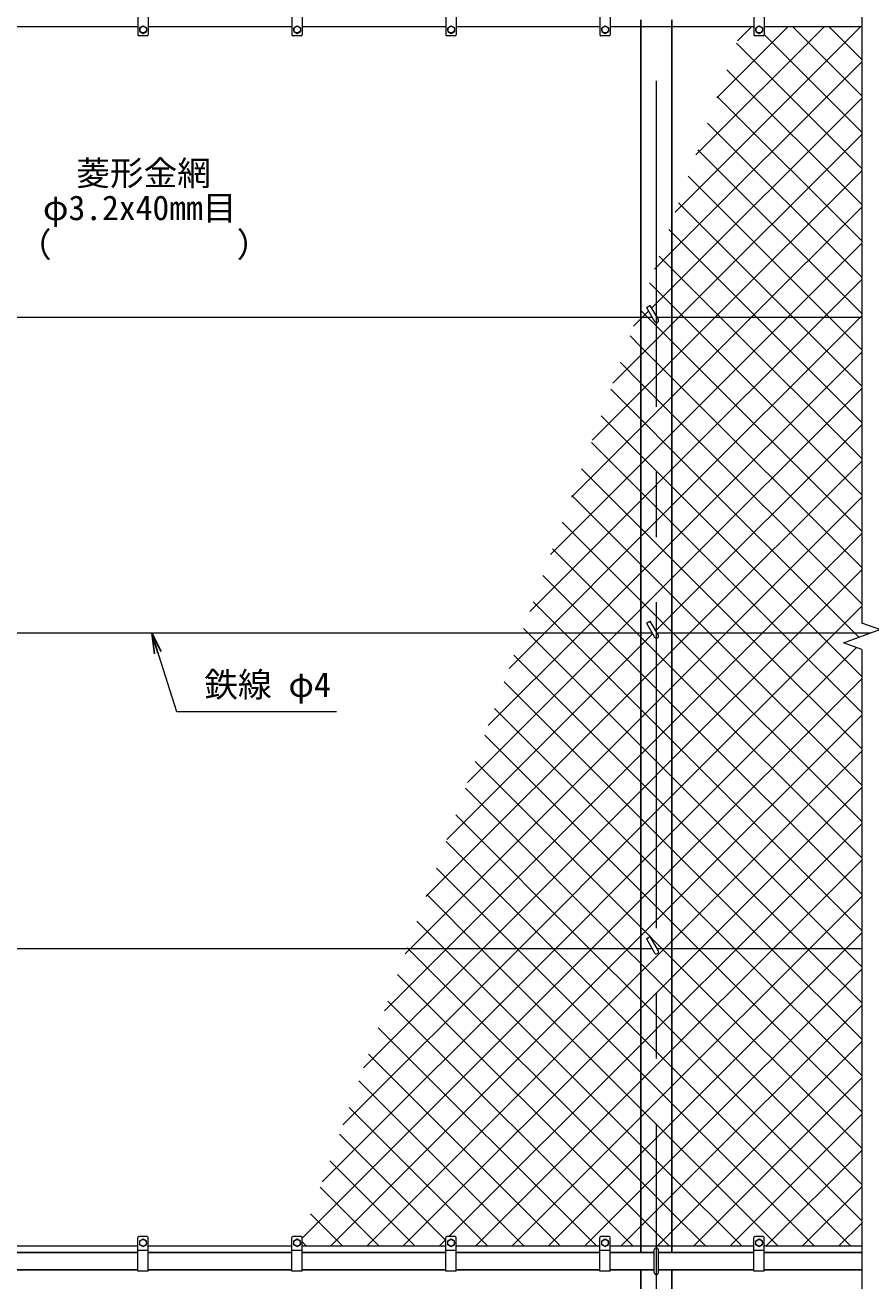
# Model space of a CAD drawing. Units: millimetres, scale not verified. Extents: x -5699 to 5699, y -3329 to 3329.
# Drawn here: x -4186 to -2539, y -1097 to 1350 of the extents above; entities that cross this region are included whole.
import ezdxf
from ezdxf.enums import TextEntityAlignment as Align

# ---------------------------------------------------------------- set-up
doc = ezdxf.new("R2010")
doc.units = ezdxf.units.MM
doc.header["$LTSCALE"] = 20
doc.linetypes.add('USER3', pattern=[50.8, 31.75, -6.35, 6.35, -6.35])
for name, color, linetype, lineweight in [('0-B_0', 7, 'Continuous', 25), ('0-C_D-STR1', 1, 'Continuous', 25), ('0-D_D-STR2', 7, 'Continuous', 13), ('0-E_D-STR3', 3, 'Continuous', 13), ('0-F_D-BMK', 2, 'USER3', 13), ('1-0_D-STR-DIM', 7, 'Continuous', 13), ('1-5_D-STR-TXT', 7, 'Continuous', 13)]:
    doc.layers.add(name, color=color, linetype=linetype, lineweight=lineweight)
doc.styles.add('ＭＳ ゴシック', font='')
doc.styles.get('ＭＳ ゴシック').set_extended_font_data('MS Gothic')

# ---------------------------------------------------------------- blocks, each defined once
blk = doc.blocks.new('_OPEN')
at = {"layer": '0-B_0'}
blk.add_line((-20, 3.33), (0, 0), dxfattribs=at)
blk.add_lwpolyline([(-20, -3.33), (0, 0), (-20, 0)], dxfattribs=at)

msp = doc.modelspace()

# ---------------------------------------------------------------- linework, layer by layer
at = {"layer": '0-C_D-STR1'}
for p, q in [((-2986.73, 1360.59), (-2986.73, -1041.41)), ((-2926.23, -1041.41), (-2926.23, 1360.59)), ((-3966.48, -1041.41), (-4246.48, -1041.41)), ((-3666.48, -1041.41), (-3946.48, -1041.41)), ((-3366.48, -1041.41), (-3646.48, -1041.41)), ((-3066.48, -1041.41), (-3346.48, -1041.41)), ((-2960.48, -1041.41), (-3046.48, -1041.41)), ((-2766.48, -1041.41), (-2952.48, -1041.41)), ((-2556.48, -1041.41), (-2746.48, -1041.41)), ((-3966.48, -1075.41), (-4246.48, -1075.41)), ((-3666.48, -1075.41), (-3946.48, -1075.41)), ((-3366.48, -1075.41), (-3646.48, -1075.41)), ((-3066.48, -1075.41), (-3346.48, -1075.41)), ((-2960.48, -1075.41), (-3046.48, -1075.41)), ((-2766.48, -1075.41), (-2952.48, -1075.41)), ((-2556.48, -1075.41), (-2746.48, -1075.41))]:
    msp.add_line(p, q, dxfattribs=at)
msp.add_lwpolyline([(-2986.73, -1075.41), (-2986.73, -1410.41), (-2926.23, -1410.41), (-2926.23, -1075.41)], dxfattribs=at)
at = {"layer": '0-D_D-STR2'}
for p, q in [((-2919.79, 986.15), (-2558.35, 1347.59)), ((-2879.33, 1097.33), (-2629.06, 1347.59)), ((-2838.86, 1208.5), (-2699.77, 1347.59)), ((-2798.4, 1319.68), (-2770.48, 1347.59)), ((-2556.48, 1212.66), (-2691.41, 1347.59)), ((-2556.48, 1283.37), (-2620.7, 1347.59)), ((-2556.48, 1141.95), (-2746.48, 1331.95)), ((-2556.48, 1071.24), (-2800.14, 1314.9)), ((-2556.48, 1000.53), (-2819, 1263.06)), ((-2556.48, 929.82), (-2837.87, 1211.22)), ((-2556.48, 859.11), (-2856.74, 1159.37)), ((-2913.22, 780.59), (-2556.48, 1137.33)), ((-2556.48, 788.4), (-2875.61, 1107.53)), ((-2619.38, 780.59), (-2894.48, 1055.69)), ((-2842.51, 780.59), (-2556.48, 1066.62)), ((-2690.09, 780.59), (-2913.35, 1003.85)), ((-2771.8, 780.59), (-2556.48, 995.91)), ((-2926.23, 946.02), (-2932.22, 952.01)), ((-2760.81, 780.59), (-2926.23, 946.02)), ((-2701.09, 780.59), (-2556.48, 925.2)), ((-2926.23, 875.31), (-2951.09, 900.17)), ((-2831.52, 780.59), (-2926.23, 875.31)), ((-2926.23, 804.6), (-2969.96, 848.32)), ((-2630.37, 780.59), (-2556.48, 854.49)), ((-2902.23, 780.59), (-2926.23, 804.6)), ((-2986.73, 707.08), (-2926.23, 767.58)), ((-2926.23, 767.58), (-2913.22, 780.59)), ((-2926.23, 696.87), (-2842.51, 780.59)), ((-2926.23, 626.16), (-2771.8, 780.59)), ((-2926.23, 555.45), (-2701.09, 780.59)), ((-2926.23, 484.74), (-2630.37, 780.59)), ((-2556.48, 434.85), (-2902.23, 780.59)), ((-2556.48, 505.56), (-2831.52, 780.59)), ((-2556.48, 576.27), (-2760.81, 780.59)), ((-2556.48, 646.98), (-2690.09, 780.59)), ((-2556.48, 717.69), (-2619.38, 780.59)), ((-2986.73, 723.68), (-3007.69, 744.64)), ((-2926.23, 663.18), (-2986.73, 723.68)), ((-2926.23, 343.32), (-2556.48, 713.07)), ((-3041.18, 652.63), (-2986.73, 707.08)), ((-2986.73, 652.96), (-3026.56, 692.8)), ((-2986.73, 636.37), (-2926.23, 696.87)), ((-2556.48, 293.43), (-2926.23, 663.18)), ((-3081.65, 541.45), (-2986.73, 636.37)), ((-2926.23, 592.46), (-2986.73, 652.96)), ((-2926.23, 272.61), (-2556.48, 642.36)), ((-2986.73, 565.66), (-2926.23, 626.16)), ((-2986.73, 511.54), (-3064.3, 589.11)), ((-2556.48, 222.71), (-2926.23, 592.46)), ((-3122.11, 430.28), (-2986.73, 565.66)), ((-2986.73, 494.95), (-2926.23, 555.45)), ((-2986.73, 440.83), (-3083.17, 537.27)), ((-3162.58, 319.1), (-2986.73, 494.95)), ((-2926.23, 451.04), (-2986.73, 511.54)), ((-2986.73, 370.12), (-3102.04, 485.43)), ((-2986.73, 424.24), (-2926.23, 484.74)), ((-2926.23, 380.33), (-2986.73, 440.83)), ((-2640.78, 165.59), (-2926.23, 451.04)), ((-3203.04, 207.93), (-2986.73, 424.24)), ((-2986.73, 299.41), (-3120.91, 433.59)), ((-2821.11, 165.59), (-2556.48, 430.23)), ((-2986.73, 228.7), (-3139.78, 381.75)), ((-2926.23, 309.62), (-2986.73, 370.12)), ((-2711.49, 165.59), (-2926.23, 380.33)), ((-2986.73, 282.82), (-2926.23, 343.32)), ((-2750.4, 165.59), (-2556.48, 359.52)), ((-2994.33, 165.59), (-3158.64, 329.91)), ((-2926.23, 238.91), (-2986.73, 299.41)), ((-2782.2, 165.59), (-2926.23, 309.62)), ((-3065.04, 165.59), (-3177.51, 278.06)), ((-3103.95, 165.59), (-2986.73, 282.82)), ((-2986.73, 212.11), (-2926.23, 272.61)), ((-2679.69, 165.59), (-2556.48, 288.8)), ((-3135.75, 165.59), (-3196.38, 226.22)), ((-2926.23, 168.2), (-2986.73, 228.7)), ((-2852.91, 165.59), (-2926.23, 238.91)), ((-3033.24, 165.59), (-2986.73, 212.11)), ((-2608.98, 165.59), (-2556.48, 218.09)), ((-3324.43, -125.6), (-3033.24, 165.59)), ((-3283.97, -14.42), (-3103.95, 165.59)), ((-2986.73, 16.57), (-3135.75, 165.59)), ((-2986.73, 87.28), (-3065.04, 165.59)), ((-2986.73, 157.99), (-2994.33, 165.59)), ((-2926.23, 97.49), (-2986.73, 157.99)), ((-2923.62, 165.59), (-2926.23, 168.2)), ((-2926.23, 60.48), (-2821.11, 165.59)), ((-2926.23, -10.23), (-2750.4, 165.59)), ((-2926.23, -80.95), (-2679.69, 165.59)), ((-2926.23, -151.66), (-2608.98, 165.59)), ((-2556.48, -201.55), (-2923.62, 165.59)), ((-2556.48, -130.84), (-2852.91, 165.59)), ((-2556.48, -60.13), (-2782.2, 165.59)), ((-2556.48, 10.58), (-2711.49, 165.59)), ((-2556.48, 81.29), (-2640.78, 165.59)), ((-2986.73, -124.85), (-3234.12, 122.54)), ((-2926.23, 26.78), (-2986.73, 87.28)), ((-2556.48, -272.26), (-2926.23, 97.49)), ((-2986.73, -195.56), (-3252.99, 70.7)), ((-2986.73, -0.02), (-2926.23, 60.48)), ((-2556.48, -342.97), (-2926.23, 26.78)), ((-2986.73, -266.27), (-3271.86, 18.85)), ((-2926.23, -43.93), (-2986.73, 16.57)), ((-3436.11, -449.41), (-2986.73, -0.02)), ((-2986.73, -70.73), (-2926.23, -10.23)), ((-2986.73, -336.98), (-3290.73, -32.99)), ((-2556.48, -413.68), (-2926.23, -43.93)), ((-3365.4, -449.41), (-2986.73, -70.73)), ((-2986.73, -141.45), (-2926.23, -80.95)), ((-3015.73, -449.41), (-3328.46, -136.67)), ((-3294.69, -449.41), (-2986.73, -141.45)), ((-2926.23, -185.35), (-2986.73, -124.85)), ((-2986.73, -212.16), (-2926.23, -151.66)), ((-3086.44, -449.41), (-3347.33, -188.51)), ((-2926.23, -256.06), (-2986.73, -195.56)), ((-2662.18, -449.41), (-2926.23, -185.35)), ((-3223.98, -449.41), (-2986.73, -212.16)), ((-3157.15, -449.41), (-3366.2, -240.35)), ((-2926.23, -326.77), (-2986.73, -266.27)), ((-2732.89, -449.41), (-2926.23, -256.06)), ((-3227.86, -449.41), (-3385.07, -292.2)), ((-2729, -449.41), (-2556.48, -276.88)), ((-2926.23, -397.48), (-2986.73, -336.98)), ((-2803.6, -449.41), (-2926.23, -326.77)), ((-3298.57, -449.41), (-3403.94, -344.04)), ((-2658.29, -449.41), (-2556.48, -347.59)), ((-3369.28, -449.41), (-3422.81, -395.88)), ((-2874.31, -449.41), (-2926.23, -397.48)), ((-2587.58, -449.41), (-2556.48, -418.3)), ((-3567.22, -792.65), (-3223.98, -449.41)), ((-3526.76, -681.47), (-3294.69, -449.41)), ((-3486.29, -570.3), (-3365.4, -449.41)), ((-3445.83, -459.12), (-3436.11, -449.41)), ((-3439.99, -449.41), (-3441.68, -447.72)), ((-2986.73, -902.67), (-3439.99, -449.41)), ((-2986.73, -831.96), (-3369.28, -449.41)), ((-2986.73, -761.25), (-3298.57, -449.41)), ((-2986.73, -690.54), (-3227.86, -449.41)), ((-2986.73, -619.83), (-3157.15, -449.41)), ((-2986.73, -549.12), (-3086.44, -449.41)), ((-2986.73, -478.41), (-3015.73, -449.41)), ((-2926.23, -646.63), (-2729, -449.41)), ((-2926.23, -717.34), (-2658.29, -449.41)), ((-2926.23, -788.05), (-2587.58, -449.41)), ((-2556.48, -767.23), (-2874.31, -449.41)), ((-2556.48, -696.52), (-2803.6, -449.41)), ((-2556.48, -625.81), (-2732.89, -449.41)), ((-2556.48, -555.1), (-2662.18, -449.41)), ((-2926.23, -538.91), (-2986.73, -478.41)), ((-3002.41, -1028.41), (-3479.42, -551.41)), ((-2926.23, -609.62), (-2986.73, -549.12)), ((-2556.48, -908.66), (-2926.23, -538.91)), ((-3073.13, -1028.41), (-3498.28, -603.25)), ((-2556.48, -979.37), (-2926.23, -609.62)), ((-2926.23, -680.33), (-2986.73, -619.83)), ((-3143.84, -1028.41), (-3517.15, -655.09)), ((-2986.73, -707.13), (-2926.23, -646.63)), ((-2578.15, -1028.41), (-2926.23, -680.33)), ((-3214.55, -1028.41), (-3536.02, -706.93)), ((-3308, -1028.41), (-2986.73, -707.13)), ((-2926.23, -751.04), (-2986.73, -690.54)), ((-2883.74, -1028.41), (-2556.48, -701.15)), ((-2986.73, -777.84), (-2926.23, -717.34)), ((-2648.86, -1028.41), (-2926.23, -751.04)), ((-3285.26, -1028.41), (-3554.89, -758.77)), ((-3237.29, -1028.41), (-2986.73, -777.84)), ((-2926.23, -821.75), (-2986.73, -761.25)), ((-2813.03, -1028.41), (-2556.48, -771.86)), ((-2986.73, -848.55), (-2926.23, -788.05)), ((-3366.48, -1017.9), (-3573.76, -810.61)), ((-2926.23, -892.46), (-2986.73, -831.96)), ((-2719.57, -1028.41), (-2926.23, -821.75)), ((-3166.58, -1028.41), (-2986.73, -848.55)), ((-2742.32, -1028.41), (-2556.48, -842.57)), ((-3426.68, -1028.41), (-3592.63, -862.46)), ((-2926.23, -963.17), (-2986.73, -902.67)), ((-2790.28, -1028.41), (-2926.23, -892.46)), ((-3497.39, -1028.41), (-3611.5, -914.3)), ((-2671.61, -1028.41), (-2556.48, -913.28)), ((-3568.1, -1028.41), (-3630.37, -966.14)), ((-2860.99, -1028.41), (-2926.23, -963.17)), ((-2600.9, -1028.41), (-2556.48, -983.99)), ((-3638.81, -1028.41), (-3646.48, -1020.74)), ((-3378.71, -1028.41), (-3366.48, -1016.17))]:
    msp.add_line(p, q, dxfattribs=at)
for points in [[(-2960.25, 874.98), (-2926.23, 909), (-2556.48, 1278.75)], [(-2965.79, 798.73), (-2926.23, 838.29), (-2556.48, 1208.04)], [(-3243.51, 96.75), (-3174.66, 165.59), (-2986.73, 353.53), (-2926.23, 414.03), (-2559.66, 780.59), (-2556.48, 783.78)], [(-3000.72, 763.8), (-2986.73, 777.79), (-2983.93, 780.59), (-2971.65, 792.87)], [(-2556.48, 364.14), (-2926.23, 733.89), (-2972.94, 780.59), (-2986.73, 794.39)], [(-2562.04, 157.57), (-2570.07, 165.59), (-2926.23, 521.75), (-2986.73, 582.25), (-3045.43, 640.96)], [(-2957.96, 170.16), (-2926.23, 201.9), (-2556.48, 571.65)], [(-3405.36, -347.95), (-2986.73, 70.69), (-2926.23, 131.19), (-2891.82, 165.59), (-2556.48, 500.94)], [(-2556.48, -484.39), (-2591.47, -449.41), (-2926.23, -114.64), (-2986.73, -54.14), (-3206.47, 165.59), (-3215.25, 174.38)], [(-3364.9, -236.77), (-2986.73, 141.4), (-2963.82, 164.31)], [(-3607.68, -903.82), (-3153.27, -449.41), (-2986.73, -282.87), (-2926.23, -222.37), (-2566.33, 137.53)], [(-3646.48, -1013.33), (-3082.56, -449.41), (-2986.73, -353.58), (-2926.23, -293.08), (-2556.48, 76.67)], [(-3590.85, -1028.41), (-3011.85, -449.41), (-2986.73, -424.29), (-2926.23, -363.79), (-2556.48, 5.96)], [(-3520.14, -1028.41), (-2986.73, -495), (-2941.14, -449.41), (-2926.23, -434.5), (-2556.48, -64.75)], [(-2556.48, -837.95), (-2926.23, -468.2), (-2945.02, -449.41), (-2986.73, -407.7), (-3309.6, -84.83)], [(-3449.43, -1028.41), (-2986.73, -565.71), (-2926.23, -505.21), (-2870.43, -449.41), (-2556.48, -135.46)], [(-3360.71, -1010.41), (-2986.73, -636.42), (-2926.23, -575.92), (-2799.71, -449.41), (-2556.48, -206.17)], [(-3095.87, -1028.41), (-2986.73, -919.26), (-2926.23, -858.76), (-2556.48, -489.01)], [(-2931.7, -1028.41), (-2986.73, -973.38), (-3460.55, -499.56)], [(-3025.16, -1028.41), (-2986.73, -989.97), (-2926.23, -929.47), (-2556.48, -559.72)], [(-2954.45, -1028.41), (-2926.23, -1000.18), (-2556.48, -630.43)]]:
    msp.add_lwpolyline(points, dxfattribs=at)
at = {"layer": '0-E_D-STR3'}
for p, q in [((-3966.48, 1396.59), (-3966.48, 1331.59)), ((-3946.48, 1396.59), (-3946.48, 1331.59)), ((-3666.48, 1396.59), (-3666.48, 1331.59)), ((-3646.48, 1396.59), (-3646.48, 1331.59)), ((-3366.48, 1396.59), (-3366.48, 1331.59)), ((-3346.48, 1396.59), (-3346.48, 1331.59)), ((-3066.48, 1396.59), (-3066.48, 1331.59)), ((-3046.48, 1396.59), (-3046.48, 1331.59)), ((-2766.48, 1396.59), (-2766.48, 1331.59)), ((-2746.48, 1396.59), (-2746.48, 1331.59)), ((-4246.48, 1347.59), (-3966.48, 1347.59)), ((-3962.98, 1345.34), (-3956.48, 1349.09)), ((-3956.48, 1349.09), (-3949.98, 1345.34)), ((-3946.48, 1347.59), (-3666.48, 1347.59)), ((-3662.98, 1345.34), (-3656.48, 1349.09)), ((-3656.48, 1349.09), (-3649.98, 1345.34)), ((-3646.48, 1347.59), (-3366.48, 1347.59)), ((-3362.98, 1345.34), (-3356.48, 1349.09)), ((-3356.48, 1349.09), (-3349.98, 1345.34)), ((-3346.48, 1347.59), (-3066.48, 1347.59)), ((-3062.98, 1345.34), (-3056.48, 1349.09)), ((-3056.48, 1349.09), (-3049.98, 1345.34)), ((-3046.48, 1347.59), (-2766.48, 1347.59)), ((-2762.98, 1345.34), (-2756.48, 1349.09)), ((-2756.48, 1349.09), (-2749.98, 1345.34)), ((-2746.48, 1347.59), (-2556.48, 1347.59)), ((-3948.48, 1329.59), (-3964.48, 1329.59)), ((-3962.98, 1345.34), (-3962.98, 1337.85)), ((-3949.98, 1345.34), (-3949.98, 1337.85)), ((-3648.48, 1329.59), (-3664.48, 1329.59)), ((-3662.98, 1345.34), (-3662.98, 1337.85)), ((-3649.98, 1345.34), (-3649.98, 1337.85)), ((-3348.48, 1329.59), (-3364.48, 1329.59)), ((-3362.98, 1345.34), (-3362.98, 1337.85)), ((-3349.98, 1345.34), (-3349.98, 1337.85)), ((-3048.48, 1329.59), (-3064.48, 1329.59)), ((-3062.98, 1345.34), (-3062.98, 1337.85)), ((-3049.98, 1345.34), (-3049.98, 1337.85)), ((-2748.48, 1329.59), (-2764.48, 1329.59)), ((-2762.98, 1345.34), (-2762.98, 1337.85)), ((-2749.98, 1345.34), (-2749.98, 1337.85)), ((-2975.87, 800.18), (-2968.94, 804.18)), ((-2975.87, 800.18), (-2959.94, 772.59)), ((-2968.94, 804.18), (-2953.01, 776.59)), ((-2964.56, 780.59), (-4955.32, 780.59)), ((-2556.48, 780.59), (-2955.32, 780.59)), ((-2975.87, 185.18), (-2968.94, 189.18)), ((-2975.87, 185.18), (-2959.94, 157.59)), ((-2968.94, 189.18), (-2953.01, 161.59)), ((-2964.56, 165.59), (-4955.32, 165.59)), ((-2539.99, 165.59), (-2955.32, 165.59)), ((-2975.87, -429.82), (-2968.94, -425.82)), ((-2975.87, -429.82), (-2959.94, -457.41)), ((-2968.94, -425.82), (-2953.01, -453.41)), ((-2964.56, -449.41), (-4955.32, -449.41)), ((-2556.48, -449.41), (-2955.32, -449.41)), ((-3966.48, -1077.41), (-3966.48, -1012.41)), ((-3948.48, -1010.41), (-3964.48, -1010.41)), ((-3962.98, -1026.15), (-3962.98, -1018.66)), ((-3962.98, -1026.15), (-3956.48, -1029.91)), ((-3956.48, -1029.91), (-3949.98, -1026.15)), ((-3949.98, -1026.15), (-3949.98, -1018.66)), ((-3946.48, -1077.41), (-3946.48, -1012.41)), ((-3666.48, -1077.41), (-3666.48, -1012.41)), ((-3648.48, -1010.41), (-3664.48, -1010.41)), ((-3662.98, -1026.15), (-3662.98, -1018.66)), ((-3662.98, -1026.15), (-3656.48, -1029.91)), ((-3656.48, -1029.91), (-3649.98, -1026.15)), ((-3649.98, -1026.15), (-3649.98, -1018.66)), ((-3646.48, -1077.41), (-3646.48, -1012.41)), ((-3366.48, -1077.41), (-3366.48, -1012.41)), ((-3348.48, -1010.41), (-3364.48, -1010.41)), ((-3362.98, -1026.15), (-3362.98, -1018.66)), ((-3362.98, -1026.15), (-3356.48, -1029.91)), ((-3356.48, -1029.91), (-3349.98, -1026.15)), ((-3349.98, -1026.15), (-3349.98, -1018.66)), ((-3346.48, -1077.41), (-3346.48, -1012.41)), ((-3066.48, -1077.41), (-3066.48, -1012.41)), ((-3048.48, -1010.41), (-3064.48, -1010.41)), ((-3062.98, -1026.15), (-3062.98, -1018.66)), ((-3062.98, -1026.15), (-3056.48, -1029.91)), ((-3056.48, -1029.91), (-3049.98, -1026.15)), ((-3049.98, -1026.15), (-3049.98, -1018.66)), ((-3046.48, -1077.41), (-3046.48, -1012.41)), ((-2766.48, -1077.41), (-2766.48, -1012.41)), ((-2748.48, -1010.41), (-2764.48, -1010.41)), ((-2762.98, -1026.15), (-2762.98, -1018.66)), ((-2762.98, -1026.15), (-2756.48, -1029.91)), ((-2756.48, -1029.91), (-2749.98, -1026.15)), ((-2749.98, -1026.15), (-2749.98, -1018.66)), ((-2746.48, -1077.41), (-2746.48, -1012.41)), ((-4246.48, -1028.41), (-3966.48, -1028.41)), ((-3946.48, -1037.41), (-3966.48, -1037.41)), ((-3946.48, -1028.41), (-3666.48, -1028.41)), ((-3646.48, -1037.41), (-3666.48, -1037.41)), ((-3646.48, -1028.41), (-3366.48, -1028.41)), ((-3346.48, -1037.41), (-3366.48, -1037.41)), ((-3346.48, -1028.41), (-3066.48, -1028.41)), ((-3046.48, -1037.41), (-3066.48, -1037.41)), ((-3046.48, -1028.41), (-2766.48, -1028.41)), ((-2960.48, -1080.41), (-2960.48, -1036.41)), ((-2952.48, -1080.41), (-2952.48, -1036.41)), ((-2746.48, -1037.41), (-2766.48, -1037.41)), ((-2746.48, -1028.41), (-2556.48, -1028.41)), ((-3946.48, -1077.41), (-3966.48, -1077.41)), ((-3646.48, -1077.41), (-3666.48, -1077.41)), ((-3346.48, -1077.41), (-3366.48, -1077.41)), ((-3046.48, -1077.41), (-3066.48, -1077.41)), ((-2746.48, -1077.41), (-2766.48, -1077.41))]:
    msp.add_line(p, q, dxfattribs=at)
for points in [[(-3962.98, 1337.85), (-3956.48, 1334.09), (-3949.98, 1337.85)], [(-3662.98, 1337.85), (-3656.48, 1334.09), (-3649.98, 1337.85)], [(-3362.98, 1337.85), (-3356.48, 1334.09), (-3349.98, 1337.85)], [(-3062.98, 1337.85), (-3056.48, 1334.09), (-3049.98, 1337.85)], [(-2762.98, 1337.85), (-2756.48, 1334.09), (-2749.98, 1337.85)], [(-3962.98, -1018.66), (-3956.48, -1014.91), (-3949.98, -1018.66)], [(-3662.98, -1018.66), (-3656.48, -1014.91), (-3649.98, -1018.66)], [(-3362.98, -1018.66), (-3356.48, -1014.91), (-3349.98, -1018.66)], [(-3062.98, -1018.66), (-3056.48, -1014.91), (-3049.98, -1018.66)], [(-2762.98, -1018.66), (-2756.48, -1014.91), (-2749.98, -1018.66)]]:
    msp.add_lwpolyline(points, dxfattribs=at)
for centre in [(-3956.48, 1341.59), (-3656.48, 1341.59), (-3356.48, 1341.59), (-3056.48, 1341.59), (-2756.48, 1341.59), (-3956.48, -1022.41), (-3656.48, -1022.41), (-3356.48, -1022.41), (-3056.48, -1022.41), (-2756.48, -1022.41)]:
    msp.add_circle(centre, 6.49, dxfattribs=at)
for centre, radius, start, end in [((-3964.48, 1331.59), 2, 180, 270), ((-3948.48, 1331.59), 2, 270, 0), ((-3664.48, 1331.59), 2, 180, 270), ((-3648.48, 1331.59), 2, 270, 0), ((-3364.48, 1331.59), 2, 180, 270), ((-3348.48, 1331.59), 2, 270, 0), ((-3064.48, 1331.59), 2, 180, 270), ((-3048.48, 1331.59), 2, 270, 0), ((-2764.48, 1331.59), 2, 180, 270), ((-2748.48, 1331.59), 2, 270, 0), ((-2956.48, 774.59), 4, 210, 30), ((-2956.48, 159.59), 4, 210, 30), ((-2956.48, -455.41), 4, 210, 30), ((-3964.48, -1012.41), 2, 90, 180), ((-3948.48, -1012.41), 2, 0, 90), ((-3664.48, -1012.41), 2, 90, 180), ((-3648.48, -1012.41), 2, 0, 90), ((-3364.48, -1012.41), 2, 90, 180), ((-3348.48, -1012.41), 2, 0, 90), ((-3064.48, -1012.41), 2, 90, 180), ((-3048.48, -1012.41), 2, 0, 90), ((-2764.48, -1012.41), 2, 90, 180), ((-2748.48, -1012.41), 2, 0, 90), ((-2956.48, -1036.41), 4, 0, 180), ((-2956.48, -1080.41), 4, 180, 0)]:
    msp.add_arc(centre, radius, start, end, dxfattribs=at)
at = {"layer": '0-F_D-BMK'}
msp.add_line((-2956.48, -1425.41), (-2956.48, 1434.59), dxfattribs=at)
at = {"layer": '1-0_D-STR-DIM'}
for p, q in [((-2556.48, 1454.59), (-2556.48, 185.25)), ((-2591.72, 146.77), (-2521.24, 172.42)), ((-2521.24, 172.42), (-2556.48, 185.25)), ((-2556.48, 133.94), (-2591.72, 146.77)), ((-2556.48, 133.94), (-2556.48, -1195.41))]:
    msp.add_line(p, q, dxfattribs=at)
at = {"layer": '1-5_D-STR-TXT'}
msp.add_lwpolyline([(-3579.53, 11.97), (-3890.86, 11.97), (-3938.95, 163.69)], dxfattribs=at)

# ---------------------------------------------------------------- block references
at = {"layer": '1-5_D-STR-TXT', "xscale": 2, "yscale": 2, "rotation": 107.58773}
msp.add_blockref('_OPEN', (-3939.55, 165.59), dxfattribs=at)

# ---------------------------------------------------------------- texts
at = {"layer": '1-5_D-STR-TXT', "style": 'ＭＳ ゴシック'}
for s, p in [('菱形金網', (-4086.43, 1023.49)), ('φ3.2x40mm目', (-4151.4, 955.9)), ('（\u3000\u3000   \u3000\u3000）', (-4200.13, 884.25)), ('鉄線 φ4', (-3837.14, 26.83))]:
    msp.add_text(s, height=48.09, dxfattribs=at).set_placement(p, align=Align.BOTTOM_LEFT)

doc.saveas('drawing.dxf')
